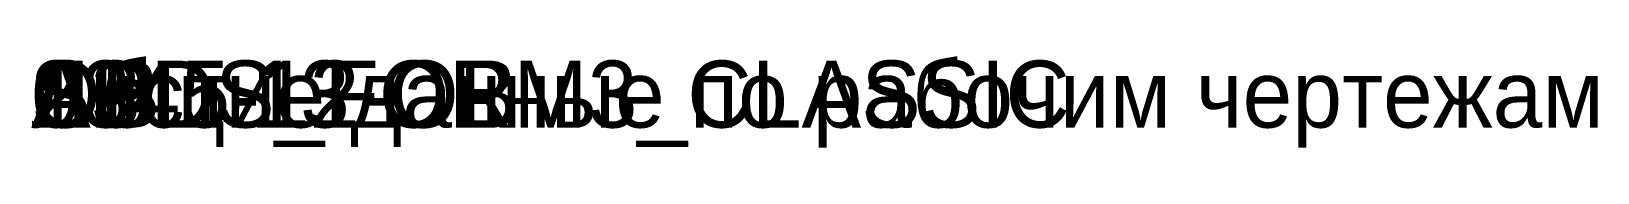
# Model space of a CAD drawing. Header units: millimetres. Extents: x 10 to 68.6, y 9.2 to 12.7.
import ezdxf

# ---------------------------------------------------------------- set-up
doc = ezdxf.new("R2010")
doc.units = ezdxf.units.MM
doc.layers.add('STAMP', color=2, linetype='Continuous')

# ---------------------------------------------------------------- blocks, each defined once
blk = doc.blocks.new('SPDS_FORM3')
at = {"layer": 'STAMP'}
for tag in ['TITLE', 'SHEET', 'PROFILE', 'DESIGNATION', 'FORMAT', 'LAYOUT', 'MARK', 'REV']:
    blk.add_attdef(tag, (0, 0), '', height=2.5, dxfattribs=at)

msp = doc.modelspace()

# ---------------------------------------------------------------- block references
at = {"layer": 'STAMP'}
msp.add_blockref('SPDS_FORM3', (10, 10), dxfattribs=at).add_auto_attribs({'PROFILE': 'SPDS_FORM3_CLASSIC', 'MARK': 'ОВ', 'DESIGNATION': '2345-12-ОВ', 'SHEET': '13', 'TITLE': 'Общие данные по рабочим чертежам', 'FORMAT': 'A3', 'REV': '0', 'LAYOUT': 'Лист 13'})

doc.saveas('drawing.dxf')
